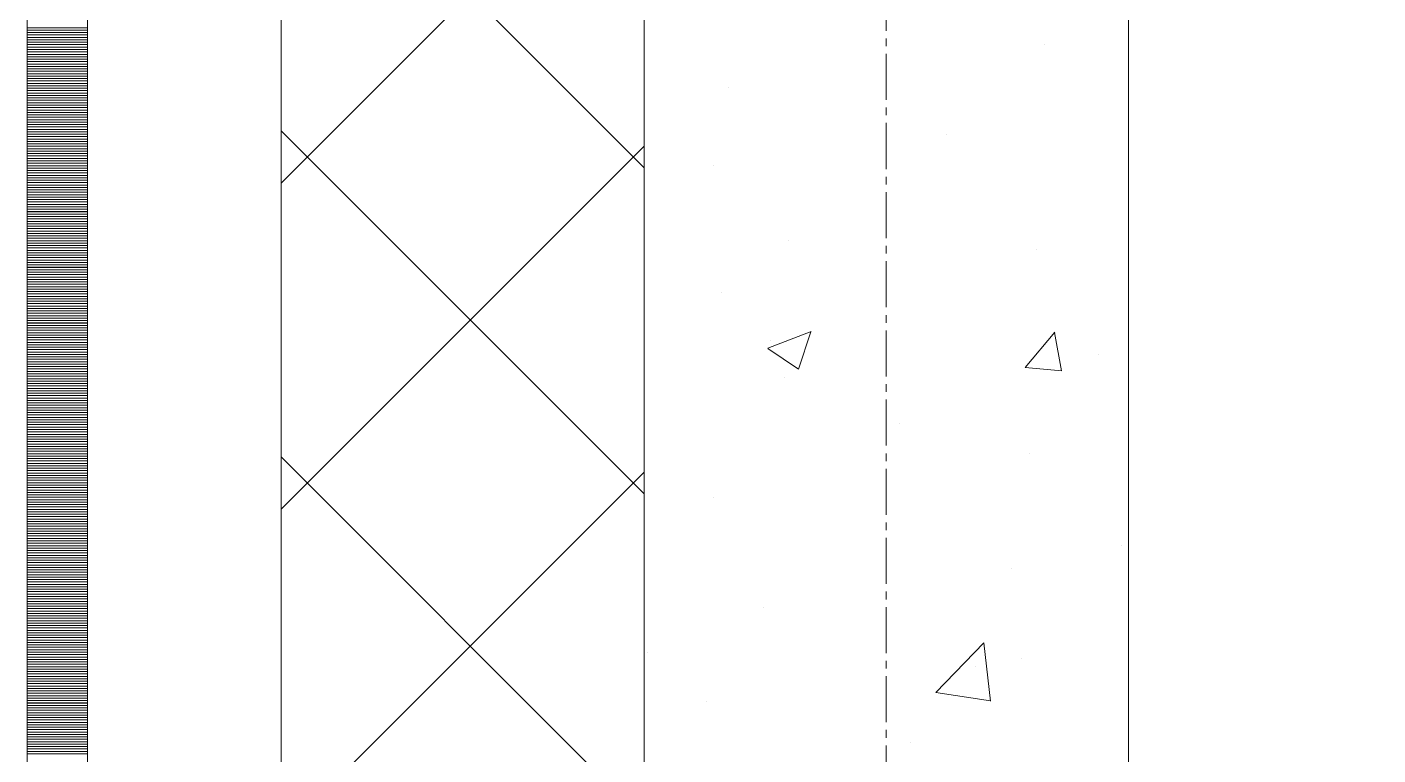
# Model space of a CAD drawing. Header units: millimetres. Extents: x 470010 to 1231400, y -134005 to 421770.
# Drawn here: x 806168 to 806726, y 166180 to 166480 of the extents above; entities that cross this region are included whole.
import ezdxf
from ezdxf.enums import TextEntityAlignment as Align

# ---------------------------------------------------------------- set-up
doc = ezdxf.new("R2010")
doc.units = ezdxf.units.MM
doc.linetypes.add('CENTER2', pattern=[28.575, 19.05, -3.175, 3.175, -3.175])
doc.linetypes.add('DASHED', pattern=[19.05, 12.7, -6.35])
doc.layers.get('Defpoints').update_dxf_attribs({"color": 140})
doc.layers.add('АР_Делит', color=120, linetype='Continuous', lineweight=0, plot=False)
for name, color, linetype, lineweight in [('АР_Стены ПЕНОблок', 52, 'Continuous', 20), ('АР_Тонкая', 254, 'Continuous', 5), ('АР_Утеплитель', 31, 'Continuous', 0), ('АР_Штриховка', 8, 'Continuous', 0)]:
    doc.layers.add(name, color=color, linetype=linetype, lineweight=lineweight)
doc.layers.add('РД_Оси_100', color=7, linetype='Continuous', lineweight=0, true_color=0x525252)
doc.styles.add('style1', font='ARIALN.TTF')

# ---------------------------------------------------------------- blocks, each defined once
blk = doc.blocks.new('СОШ_2200_АР_ОСИ_М100_28.05.24')
at = {"layer": 'АР_Делит', "color": 251, "linetype": 'DASHED', "true_color": 0x636466}
blk.add_lwpolyline([(114955, 135155), (114955, -355), (93595.036, -355), (93595.036, 13855), (94145, 13855), (94145, 68320), (66055, 68320), (66055, 13857.73), (83455, 13857.73), (83455, -355), (45245, -355), (45245, 13145), (44695, 13145), (44695, 26755), (45245, 26755), (45245, 68320), (20455, 68320), (20455, 26755), (27955, 26755), (27955, 13145), (-355, 13145), (-355, 100855)], dxfattribs=at)
at = {"layer": 'РД_Оси_100', "color": 251, "linetype": 'CENTER2', "true_color": 0x636466}
blk.add_line((0, -6155), (0, 139938.679), dxfattribs=at)
blk = doc.blocks.new('A$C9108343f')
at = {"layer": 'АР_Стены ПЕНОблок', "color": 18, "linetype": 'Continuous', "lineweight": 20, "true_color": 0x000000}
for p, q in [((140704.09, 313879.49), (140704.09, 237679.49)), ((140904.09, 237679.49), (140904.09, 313879.49))]:
    blk.add_line(p, q, dxfattribs=at)
at = {"layer": 'АР_Тонкая', "color": 18, "linetype": 'Continuous', "lineweight": 5, "true_color": 0x000000}
for p, q in [((140449.09, 313879.49), (140449.09, 237679.49)), ((140474.09, 313879.49), (140474.09, 237679.49)), ((140474.09, 237679.49), (140474.09, 313879.49)), ((140554.09, 237679.49), (140554.09, 313879.49))]:
    blk.add_line(p, q, dxfattribs=at)
at = {"layer": 'АР_Утеплитель', "color": 18, "linetype": 'Continuous', "lineweight": 0, "true_color": 0x000000}
for p, q in [((140554.09, 313879.49), (140554.09, 237679.49)), ((140704.09, 237679.49), (140704.09, 313879.49))]:
    blk.add_line(p, q, dxfattribs=at)
at = {"layer": 'АР_Штриховка', "color": 18, "linetype": 'Continuous', "lineweight": 0, "true_color": 0x000000}
for p, q in [((140704.09, 266788.33), (140554.09, 266938.33)), ((140554.09, 266782.05), (140704.09, 266932.05)), ((140449.09, 266846.24), (140474.09, 266846.24)), ((140449.09, 266845.24), (140474.09, 266845.24)), ((140449.09, 266844.24), (140474.09, 266844.24)), ((140449.09, 266843.24), (140474.09, 266843.24)), ((140449.09, 266842.24), (140474.09, 266842.24)), ((140449.09, 266841.24), (140474.09, 266841.24)), ((140449.09, 266840.24), (140474.09, 266840.24)), ((140449.09, 266839.24), (140474.09, 266839.24)), ((140449.09, 266838.24), (140474.09, 266838.24)), ((140869.41, 266839.33), (140869.41, 266839.33)), ((140449.09, 266837.24), (140474.09, 266837.24)), ((140449.09, 266836.24), (140474.09, 266836.24)), ((140449.09, 266835.24), (140474.09, 266835.24)), ((140449.09, 266834.24), (140474.09, 266834.24)), ((140449.09, 266833.24), (140474.09, 266833.24)), ((140449.09, 266832.24), (140474.09, 266832.24)), ((140449.09, 266831.24), (140474.09, 266831.24)), ((140449.09, 266830.24), (140474.09, 266830.24)), ((140449.09, 266829.24), (140474.09, 266829.24)), ((140449.09, 266828.24), (140474.09, 266828.24)), ((140449.09, 266827.24), (140474.09, 266827.24)), ((140449.09, 266826.24), (140474.09, 266826.24)), ((140449.09, 266825.24), (140474.09, 266825.24)), ((140449.09, 266824.24), (140474.09, 266824.24)), ((140449.09, 266823.24), (140474.09, 266823.24)), ((140449.09, 266822.24), (140474.09, 266822.24)), ((140449.09, 266821.24), (140474.09, 266821.24)), ((140738.99, 266821.45), (140738.99, 266821.45)), ((140449.09, 266820.24), (140474.09, 266820.24)), ((140449.09, 266819.24), (140474.09, 266819.24)), ((140449.09, 266818.24), (140474.09, 266818.24)), ((140449.09, 266817.24), (140474.09, 266817.24)), ((140449.09, 266816.24), (140474.09, 266816.24)), ((140449.09, 266815.24), (140474.09, 266815.24)), ((140449.09, 266814.24), (140474.09, 266814.24)), ((140449.09, 266813.24), (140474.09, 266813.24)), ((140449.09, 266812.24), (140474.09, 266812.24)), ((140449.09, 266811.24), (140474.09, 266811.24)), ((140449.09, 266810.24), (140474.09, 266810.24)), ((140449.09, 266809.24), (140474.09, 266809.24)), ((140449.09, 266808.24), (140474.09, 266808.24)), ((140449.09, 266807.24), (140474.09, 266807.24)), ((140449.09, 266806.24), (140474.09, 266806.24)), ((140449.09, 266805.24), (140474.09, 266805.24)), ((140449.09, 266804.24), (140474.09, 266804.24)), ((140449.09, 266803.24), (140474.09, 266803.24)), ((140449.09, 266802.24), (140474.09, 266802.24)), ((140449.09, 266801.24), (140474.09, 266801.24)), ((140449.09, 266800.24), (140474.09, 266800.24)), ((140449.09, 266799.24), (140474.09, 266799.24)), ((140704.09, 266653.63), (140554.09, 266803.63)), ((140828.91, 266802.05), (140828.91, 266802.05)), ((140449.09, 266798.24), (140474.09, 266798.24)), ((140449.09, 266797.24), (140474.09, 266797.24)), ((140449.09, 266796.24), (140474.09, 266796.24)), ((140449.09, 266795.24), (140474.09, 266795.24)), ((140449.09, 266794.24), (140474.09, 266794.24)), ((140449.09, 266793.24), (140474.09, 266793.24)), ((140554.09, 266647.34), (140704.09, 266797.34)), ((140449.09, 266792.24), (140474.09, 266792.24)), ((140449.09, 266791.24), (140474.09, 266791.24)), ((140449.09, 266790.24), (140474.09, 266790.24)), ((140449.09, 266789.24), (140474.09, 266789.24)), ((140449.09, 266788.24), (140474.09, 266788.24)), ((140732.71, 266789.38), (140732.71, 266789.38)), ((140449.09, 266787.24), (140474.09, 266787.24)), ((140449.09, 266786.24), (140474.09, 266786.24)), ((140449.09, 266785.24), (140474.09, 266785.24)), ((140449.09, 266784.24), (140474.09, 266784.24)), ((140449.09, 266783.24), (140474.09, 266783.24)), ((140449.09, 266782.24), (140474.09, 266782.24)), ((140449.09, 266781.24), (140474.09, 266781.24)), ((140449.09, 266780.24), (140474.09, 266780.24)), ((140449.09, 266779.24), (140474.09, 266779.24)), ((140449.09, 266778.24), (140474.09, 266778.24)), ((140449.09, 266777.24), (140474.09, 266777.24)), ((140449.09, 266776.24), (140474.09, 266776.24)), ((140449.09, 266775.24), (140474.09, 266775.24)), ((140449.09, 266774.24), (140474.09, 266774.24)), ((140449.09, 266773.24), (140474.09, 266773.24)), ((140449.09, 266772.24), (140474.09, 266772.24)), ((140449.09, 266771.24), (140474.09, 266771.24)), ((140449.09, 266770.24), (140474.09, 266770.24)), ((140449.09, 266769.24), (140474.09, 266769.24)), ((140449.09, 266768.24), (140474.09, 266768.24)), ((140449.09, 266767.24), (140474.09, 266767.24)), ((140449.09, 266766.24), (140474.09, 266766.24)), ((140449.09, 266765.24), (140474.09, 266765.24)), ((140449.09, 266764.24), (140474.09, 266764.24)), ((140449.09, 266763.24), (140474.09, 266763.24)), ((140449.09, 266762.24), (140474.09, 266762.24)), ((140449.09, 266761.24), (140474.09, 266761.24)), ((140449.09, 266760.24), (140474.09, 266760.24)), ((140449.09, 266759.24), (140474.09, 266759.24)), ((140449.09, 266758.24), (140474.09, 266758.24)), ((140449.09, 266757.24), (140474.09, 266757.24)), ((140449.09, 266756.24), (140474.09, 266756.24)), ((140449.09, 266755.24), (140474.09, 266755.24)), ((140449.09, 266754.24), (140474.09, 266754.24)), ((140763.74, 266758.23), (140763.74, 266758.23)), ((140866.32, 266754.78), (140866.32, 266754.78)), ((140449.09, 266753.24), (140474.09, 266753.24)), ((140449.09, 266752.24), (140474.09, 266752.24)), ((140449.09, 266751.24), (140474.09, 266751.24)), ((140449.09, 266750.24), (140474.09, 266750.24)), ((140449.09, 266749.24), (140474.09, 266749.24)), ((140449.09, 266748.24), (140474.09, 266748.24)), ((140449.09, 266747.24), (140474.09, 266747.24)), ((140449.09, 266746.24), (140474.09, 266746.24)), ((140449.09, 266745.24), (140474.09, 266745.24)), ((140449.09, 266744.24), (140474.09, 266744.24)), ((140449.09, 266743.24), (140474.09, 266743.24)), ((140449.09, 266742.24), (140474.09, 266742.24)), ((140449.09, 266741.24), (140474.09, 266741.24)), ((140449.09, 266740.24), (140474.09, 266740.24)), ((140449.09, 266739.24), (140474.09, 266739.24)), ((140449.09, 266738.24), (140474.09, 266738.24)), ((140449.09, 266737.24), (140474.09, 266737.24)), ((140449.09, 266736.24), (140474.09, 266736.24)), ((140449.09, 266735.24), (140474.09, 266735.24)), ((140449.09, 266734.24), (140474.09, 266734.24)), ((140449.09, 266733.24), (140474.09, 266733.24)), ((140449.09, 266732.24), (140474.09, 266732.24)), ((140735.9, 266736.89), (140735.9, 266736.89)), ((140449.09, 266731.24), (140474.09, 266731.24)), ((140449.09, 266730.24), (140474.09, 266730.24)), ((140449.09, 266729.24), (140474.09, 266729.24)), ((140449.09, 266728.24), (140474.09, 266728.24)), ((140449.09, 266727.24), (140474.09, 266727.24)), ((140449.09, 266726.24), (140474.09, 266726.24)), ((140449.09, 266725.24), (140474.09, 266725.24)), ((140449.09, 266724.24), (140474.09, 266724.24)), ((140449.09, 266723.24), (140474.09, 266723.24)), ((140449.09, 266722.24), (140474.09, 266722.24)), ((140449.09, 266721.24), (140474.09, 266721.24)), ((140755.22, 266713.91), (140773, 266720.74)), ((140767.77, 266705.19), (140772.92, 266720.54)), ((140449.09, 266720.24), (140474.09, 266720.24)), ((140449.09, 266719.24), (140474.09, 266719.24)), ((140449.09, 266718.24), (140474.09, 266718.24)), ((140449.09, 266717.24), (140474.09, 266717.24)), ((140449.09, 266716.24), (140474.09, 266716.24)), ((140449.09, 266715.24), (140474.09, 266715.24)), ((140756.08, 266717.03), (140756.08, 266717.03)), ((140861.46, 266705.81), (140873.71, 266720.4)), ((140876.46, 266704.44), (140873.53, 266720.36)), ((140449.09, 266714.24), (140474.09, 266714.24)), ((140449.09, 266713.24), (140474.09, 266713.24)), ((140449.09, 266712.24), (140474.09, 266712.24)), ((140449.09, 266711.24), (140474.09, 266711.24)), ((140449.09, 266710.24), (140474.09, 266710.24)), ((140755.13, 266713.72), (140767.77, 266705.19)), ((140891.67, 266711.3), (140891.67, 266711.3)), ((140449.09, 266709.24), (140474.09, 266709.24)), ((140449.09, 266708.24), (140474.09, 266708.24)), ((140449.09, 266707.24), (140474.09, 266707.24)), ((140449.09, 266706.24), (140474.09, 266706.24)), ((140449.09, 266705.24), (140474.09, 266705.24)), ((140449.09, 266704.24), (140474.09, 266704.24)), ((140861.46, 266705.8), (140876.65, 266704.47)), ((140449.09, 266703.24), (140474.09, 266703.24)), ((140449.09, 266702.24), (140474.09, 266702.24)), ((140449.09, 266701.24), (140474.09, 266701.24)), ((140449.09, 266700.24), (140474.09, 266700.24)), ((140449.09, 266699.24), (140474.09, 266699.24)), ((140449.09, 266698.24), (140474.09, 266698.24)), ((140762.09, 266701.87), (140762.09, 266701.87)), ((140449.09, 266697.24), (140474.09, 266697.24)), ((140449.09, 266696.24), (140474.09, 266696.24)), ((140449.09, 266695.24), (140474.09, 266695.24)), ((140449.09, 266694.24), (140474.09, 266694.24)), ((140449.09, 266693.24), (140474.09, 266693.24)), ((140449.09, 266692.24), (140474.09, 266692.24)), ((140449.09, 266691.24), (140474.09, 266691.24)), ((140449.09, 266690.24), (140474.09, 266690.24)), ((140449.09, 266689.24), (140474.09, 266689.24)), ((140449.09, 266688.24), (140474.09, 266688.24)), ((140449.09, 266687.24), (140474.09, 266687.24)), ((140449.09, 266686.24), (140474.09, 266686.24)), ((140449.09, 266685.24), (140474.09, 266685.24)), ((140449.09, 266684.24), (140474.09, 266684.24)), ((140449.09, 266683.24), (140474.09, 266683.24)), ((140449.09, 266682.24), (140474.09, 266682.24)), ((140809.64, 266682.91), (140809.64, 266682.91)), ((140449.09, 266681.24), (140474.09, 266681.24)), ((140449.09, 266680.24), (140474.09, 266680.24)), ((140449.09, 266679.24), (140474.09, 266679.24)), ((140449.09, 266678.24), (140474.09, 266678.24)), ((140449.09, 266677.24), (140474.09, 266677.24)), ((140449.09, 266676.24), (140474.09, 266676.24)), ((140449.09, 266675.24), (140474.09, 266675.24)), ((140449.09, 266674.24), (140474.09, 266674.24)), ((140449.09, 266673.24), (140474.09, 266673.24)), ((140449.09, 266672.24), (140474.09, 266672.24)), ((140449.09, 266671.24), (140474.09, 266671.24)), ((140449.09, 266670.24), (140474.09, 266670.24)), ((140863.23, 266670.22), (140863.23, 266670.22)), ((140449.09, 266669.24), (140474.09, 266669.24)), ((140449.09, 266668.24), (140474.09, 266668.24)), ((140449.09, 266667.24), (140474.09, 266667.24)), ((140449.09, 266666.24), (140474.09, 266666.24)), ((140449.09, 266665.24), (140474.09, 266665.24)), ((140704.09, 266518.93), (140554.09, 266668.93)), ((140449.09, 266664.24), (140474.09, 266664.24)), ((140449.09, 266663.24), (140474.09, 266663.24)), ((140449.09, 266662.24), (140474.09, 266662.24)), ((140449.09, 266661.24), (140474.09, 266661.24)), ((140449.09, 266660.24), (140474.09, 266660.24)), ((140449.09, 266659.24), (140474.09, 266659.24)), ((140554.09, 266512.64), (140704.09, 266662.64)), ((140449.09, 266658.24), (140474.09, 266658.24)), ((140449.09, 266657.24), (140474.09, 266657.24)), ((140449.09, 266656.24), (140474.09, 266656.24)), ((140449.09, 266655.24), (140474.09, 266655.24)), ((140449.09, 266654.24), (140474.09, 266654.24)), ((140449.09, 266653.24), (140474.09, 266653.24)), ((140449.09, 266652.24), (140474.09, 266652.24)), ((140449.09, 266651.24), (140474.09, 266651.24)), ((140449.09, 266650.24), (140474.09, 266650.24)), ((140449.09, 266649.24), (140474.09, 266649.24)), ((140449.09, 266648.24), (140474.09, 266648.24)), ((140732.81, 266652.34), (140732.81, 266652.34)), ((140449.09, 266647.24), (140474.09, 266647.24)), ((140449.09, 266646.24), (140474.09, 266646.24)), ((140449.09, 266645.24), (140474.09, 266645.24)), ((140449.09, 266644.24), (140474.09, 266644.24)), ((140449.09, 266643.24), (140474.09, 266643.24)), ((140449.09, 266642.24), (140474.09, 266642.24)), ((140449.09, 266641.24), (140474.09, 266641.24)), ((140449.09, 266640.24), (140474.09, 266640.24)), ((140449.09, 266639.24), (140474.09, 266639.24)), ((140449.09, 266638.24), (140474.09, 266638.24)), ((140449.09, 266637.24), (140474.09, 266637.24)), ((140449.09, 266636.24), (140474.09, 266636.24)), ((140449.09, 266635.24), (140474.09, 266635.24)), ((140449.09, 266634.24), (140474.09, 266634.24)), ((140449.09, 266633.24), (140474.09, 266633.24)), ((140449.09, 266632.24), (140474.09, 266632.24)), ((140449.09, 266631.24), (140474.09, 266631.24)), ((140901.38, 266632.11), (140901.38, 266632.11)), ((140449.09, 266630.24), (140474.09, 266630.24)), ((140449.09, 266629.24), (140474.09, 266629.24)), ((140449.09, 266628.24), (140474.09, 266628.24)), ((140449.09, 266627.24), (140474.09, 266627.24)), ((140449.09, 266626.24), (140474.09, 266626.24)), ((140449.09, 266625.24), (140474.09, 266625.24)), ((140449.09, 266624.24), (140474.09, 266624.24)), ((140449.09, 266623.24), (140474.09, 266623.24)), ((140449.09, 266622.24), (140474.09, 266622.24)), ((140449.09, 266621.24), (140474.09, 266621.24)), ((140449.09, 266620.24), (140474.09, 266620.24)), ((140855.68, 266622.81), (140855.68, 266622.81)), ((140449.09, 266619.24), (140474.09, 266619.24)), ((140449.09, 266618.24), (140474.09, 266618.24)), ((140449.09, 266617.24), (140474.09, 266617.24)), ((140449.09, 266616.24), (140474.09, 266616.24)), ((140449.09, 266615.24), (140474.09, 266615.24)), ((140449.09, 266614.24), (140474.09, 266614.24)), ((140449.09, 266613.24), (140474.09, 266613.24)), ((140449.09, 266612.24), (140474.09, 266612.24)), ((140449.09, 266611.24), (140474.09, 266611.24)), ((140449.09, 266610.24), (140474.09, 266610.24)), ((140449.09, 266609.24), (140474.09, 266609.24)), ((140449.09, 266608.24), (140474.09, 266608.24)), ((140449.09, 266607.24), (140474.09, 266607.24)), ((140449.09, 266606.24), (140474.09, 266606.24)), ((140449.09, 266605.24), (140474.09, 266605.24)), ((140449.09, 266604.24), (140474.09, 266604.24)), ((140449.09, 266603.24), (140474.09, 266603.24)), ((140753.25, 266606.68), (140753.25, 266606.68)), ((140449.09, 266602.24), (140474.09, 266602.24)), ((140449.09, 266601.24), (140474.09, 266601.24)), ((140449.09, 266600.24), (140474.09, 266600.24)), ((140449.09, 266599.24), (140474.09, 266599.24)), ((140449.09, 266598.24), (140474.09, 266598.24)), ((140449.09, 266597.24), (140474.09, 266597.24)), ((140449.09, 266596.24), (140474.09, 266596.24)), ((140449.09, 266595.24), (140474.09, 266595.24)), ((140449.09, 266594.24), (140474.09, 266594.24)), ((140449.09, 266593.24), (140474.09, 266593.24)), ((140449.09, 266592.24), (140474.09, 266592.24)), ((140824.58, 266571.53), (140844.36, 266592.15)), ((140847.14, 266568.02), (140844.33, 266592.15)), ((140449.09, 266591.24), (140474.09, 266591.24)), ((140449.09, 266590.24), (140474.09, 266590.24)), ((140449.09, 266589.24), (140474.09, 266589.24)), ((140449.09, 266588.24), (140474.09, 266588.24)), ((140449.09, 266587.24), (140474.09, 266587.24)), ((140705.55, 266587.92), (140705.55, 266587.92)), ((140449.09, 266586.24), (140474.09, 266586.24)), ((140449.09, 266585.24), (140474.09, 266585.24)), ((140449.09, 266584.24), (140474.09, 266584.24)), ((140449.09, 266583.24), (140474.09, 266583.24)), ((140449.09, 266582.24), (140474.09, 266582.24)), ((140449.09, 266581.24), (140474.09, 266581.24)), ((140841.14, 266582.19), (140841.14, 266582.19)), ((140860.14, 266585.67), (140860.14, 266585.67)), ((140449.09, 266580.24), (140474.09, 266580.24)), ((140449.09, 266579.24), (140474.09, 266579.24)), ((140449.09, 266578.24), (140474.09, 266578.24)), ((140449.09, 266577.24), (140474.09, 266577.24)), ((140449.09, 266576.24), (140474.09, 266576.24)), ((140449.09, 266575.24), (140474.09, 266575.24)), ((140449.09, 266574.24), (140474.09, 266574.24)), ((140449.09, 266573.24), (140474.09, 266573.24)), ((140449.09, 266572.24), (140474.09, 266572.24)), ((140449.09, 266571.24), (140474.09, 266571.24)), ((140449.09, 266570.24), (140474.09, 266570.24)), ((140824.55, 266571.57), (140847.14, 266568.07)), ((140449.09, 266569.24), (140474.09, 266569.24)), ((140449.09, 266568.24), (140474.09, 266568.24)), ((140449.09, 266567.24), (140474.09, 266567.24)), ((140449.09, 266566.24), (140474.09, 266566.24)), ((140449.09, 266565.24), (140474.09, 266565.24)), ((140449.09, 266564.24), (140474.09, 266564.24)), ((140729.73, 266567.78), (140729.73, 266567.78)), ((140449.09, 266563.24), (140474.09, 266563.24)), ((140449.09, 266562.24), (140474.09, 266562.24)), ((140449.09, 266561.24), (140474.09, 266561.24)), ((140449.09, 266560.24), (140474.09, 266560.24)), ((140449.09, 266559.24), (140474.09, 266559.24)), ((140449.09, 266558.24), (140474.09, 266558.24)), ((140449.09, 266557.24), (140474.09, 266557.24)), ((140449.09, 266556.24), (140474.09, 266556.24)), ((140449.09, 266555.24), (140474.09, 266555.24)), ((140449.09, 266554.24), (140474.09, 266554.24)), ((140449.09, 266553.24), (140474.09, 266553.24)), ((140449.09, 266552.24), (140474.09, 266552.24)), ((140449.09, 266551.24), (140474.09, 266551.24)), ((140449.09, 266550.24), (140474.09, 266550.24)), ((140449.09, 266549.24), (140474.09, 266549.24)), ((140449.09, 266548.24), (140474.09, 266548.24)), ((140814.11, 266550.91), (140814.11, 266550.91)), ((140449.09, 266547.24), (140474.09, 266547.24)), ((140449.09, 266546.24), (140474.09, 266546.24))]:
    blk.add_line(p, q, dxfattribs=at)
at = {"layer": 'РД_Оси_100'}
blk.add_blockref('СОШ_2200_АР_ОСИ_М100_28.05.24', (140804.09, 223079.49), dxfattribs=at)
at = {"layer": 'Defpoints', "color": 18, "true_color": 0x000000, "style": 'style1'}
for p in [(143949.34, 316089.12), (143974.98, 281639.5), (143890.4, 273244.71), (143839.99, 264276.81), (143967.75, 254892.38), (12251.96, 104178.14), (12382.58, 96023.14)]:
    blk.add_attdef('АР-ПОМЕЩЕНИЕ:НАИМЕНОВАНИЕ', text='', height=100, dxfattribs=at).set_placement(p, align=Align.MIDDLE)
at = {"layer": 'Defpoints', "color": 18, "true_color": 0x000000, "style": 'style1', "flags": 8}
for p in [(143951.3, 279099.09), (143848.34, 269251.11), (143875.33, 260094.25), (144049.74, 250824.7), (163419.28, 238153.36), (155897.46, 237965.97), (183037.2, 237965.97), (143342.94, 237876.19)]:
    blk.add_attdef('АР-ПОМЕЩЕНИЕ:НАИМЕНОВАНИЕ', text='', height=100, dxfattribs=at).set_placement(p, align=Align.MIDDLE)

msp = doc.modelspace()

# ---------------------------------------------------------------- linework, layer by layer
at = {"layer": 'АР_Стены ПЕНОблок', "color": 18, "linetype": 'Continuous', "lineweight": 20, "true_color": 0x000000}
for p, q in [((806422.706, 213513.251), (806422.706, 137313.251)), ((806622.706, 137313.251), (806622.706, 213513.251))]:
    msp.add_line(p, q, dxfattribs=at)
at = {"layer": 'АР_Тонкая', "color": 18, "linetype": 'Continuous', "lineweight": 5, "true_color": 0x000000}
for p, q in [((806167.706, 213513.251), (806167.706, 137313.251)), ((806192.706, 213513.251), (806192.706, 137313.251)), ((806192.706, 137313.251), (806192.706, 213513.251)), ((806272.706, 137313.251), (806272.706, 213513.251))]:
    msp.add_line(p, q, dxfattribs=at)
at = {"layer": 'АР_Утеплитель', "color": 18, "linetype": 'Continuous', "lineweight": 0, "true_color": 0x000000}
for p, q in [((806272.706, 213513.251), (806272.706, 137313.251)), ((806422.706, 137313.251), (806422.706, 213513.251))]:
    msp.add_line(p, q, dxfattribs=at)
at = {"layer": 'АР_Штриховка', "color": 18, "linetype": 'Continuous', "lineweight": 0, "true_color": 0x000000}
for p, q in [((806422.706, 166422.092), (806272.706, 166572.092)), ((806272.706, 166415.805), (806422.706, 166565.805)), ((806167.706, 166480), (806192.706, 166480)), ((806167.706, 166479), (806192.706, 166479)), ((806167.706, 166478), (806192.706, 166478)), ((806167.706, 166477), (806192.706, 166477)), ((806167.706, 166476), (806192.706, 166476)), ((806167.706, 166475), (806192.706, 166475)), ((806167.706, 166474), (806192.706, 166474)), ((806167.706, 166473), (806192.706, 166473)), ((806167.706, 166472), (806192.706, 166472)), ((806167.706, 166471), (806192.706, 166471)), ((806167.706, 166470), (806192.706, 166470)), ((806167.706, 166469), (806192.706, 166469)), ((806167.706, 166468), (806192.706, 166468)), ((806167.706, 166467), (806192.706, 166467)), ((806167.706, 166466), (806192.706, 166466)), ((806167.706, 166465), (806192.706, 166465)), ((806167.706, 166464), (806192.706, 166464)), ((806167.706, 166463), (806192.706, 166463)), ((806167.706, 166462), (806192.706, 166462)), ((806167.706, 166461), (806192.706, 166461)), ((806167.706, 166460), (806192.706, 166460)), ((806167.706, 166459), (806192.706, 166459)), ((806167.706, 166458), (806192.706, 166458)), ((806167.706, 166457), (806192.706, 166457)), ((806167.706, 166456), (806192.706, 166456)), ((806167.706, 166455), (806192.706, 166455)), ((806167.706, 166454), (806192.706, 166454)), ((806167.706, 166453), (806192.706, 166453)), ((806167.706, 166452), (806192.706, 166452)), ((806167.706, 166451), (806192.706, 166451)), ((806167.706, 166450), (806192.706, 166450)), ((806167.706, 166449), (806192.706, 166449)), ((806167.706, 166448), (806192.706, 166448)), ((806167.706, 166447), (806192.706, 166447)), ((806167.706, 166446), (806192.706, 166446)), ((806167.706, 166445), (806192.706, 166445)), ((806167.706, 166444), (806192.706, 166444)), ((806167.706, 166443), (806192.706, 166443)), ((806167.706, 166442), (806192.706, 166442)), ((806167.706, 166441), (806192.706, 166441)), ((806167.706, 166440), (806192.706, 166440)), ((806167.706, 166439), (806192.706, 166439)), ((806167.706, 166438), (806192.706, 166438)), ((806167.706, 166437), (806192.706, 166437)), ((806167.706, 166436), (806192.706, 166436)), ((806422.706, 166287.388), (806272.706, 166437.388)), ((806167.706, 166435), (806192.706, 166435)), ((806167.706, 166434), (806192.706, 166434)), ((806167.706, 166433), (806192.706, 166433)), ((806167.706, 166432), (806192.706, 166432)), ((806167.706, 166431), (806192.706, 166431)), ((806167.706, 166430), (806192.706, 166430)), ((806272.706, 166281.101), (806422.706, 166431.101)), ((806167.706, 166429), (806192.706, 166429)), ((806167.706, 166428), (806192.706, 166428)), ((806167.706, 166427), (806192.706, 166427)), ((806167.706, 166426), (806192.706, 166426)), ((806167.706, 166425), (806192.706, 166425)), ((806167.706, 166424), (806192.706, 166424)), ((806167.706, 166423), (806192.706, 166423)), ((806167.706, 166422), (806192.706, 166422)), ((806167.706, 166421), (806192.706, 166421)), ((806167.706, 166420), (806192.706, 166420)), ((806167.706, 166419), (806192.706, 166419)), ((806167.706, 166418), (806192.706, 166418)), ((806167.706, 166417), (806192.706, 166417)), ((806167.706, 166416), (806192.706, 166416)), ((806167.706, 166415), (806192.706, 166415)), ((806167.706, 166414), (806192.706, 166414)), ((806167.706, 166413), (806192.706, 166413)), ((806167.706, 166412), (806192.706, 166412)), ((806167.706, 166411), (806192.706, 166411)), ((806167.706, 166410), (806192.706, 166410)), ((806167.706, 166409), (806192.706, 166409)), ((806167.706, 166408), (806192.706, 166408)), ((806167.706, 166407), (806192.706, 166407)), ((806167.706, 166406), (806192.706, 166406)), ((806167.706, 166405), (806192.706, 166405)), ((806167.706, 166404), (806192.706, 166404)), ((806167.706, 166403), (806192.706, 166403)), ((806167.706, 166402), (806192.706, 166402)), ((806167.706, 166401), (806192.706, 166401)), ((806167.706, 166400), (806192.706, 166400)), ((806167.706, 166399), (806192.706, 166399)), ((806167.706, 166398), (806192.706, 166398)), ((806167.706, 166397), (806192.706, 166397)), ((806167.706, 166396), (806192.706, 166396)), ((806167.706, 166395), (806192.706, 166395)), ((806167.706, 166394), (806192.706, 166394)), ((806167.706, 166393), (806192.706, 166393)), ((806167.706, 166392), (806192.706, 166392)), ((806167.706, 166391), (806192.706, 166391)), ((806167.706, 166390), (806192.706, 166390)), ((806167.706, 166389), (806192.706, 166389)), ((806167.706, 166388), (806192.706, 166388)), ((806167.706, 166387), (806192.706, 166387)), ((806167.706, 166386), (806192.706, 166386)), ((806167.706, 166385), (806192.706, 166385)), ((806167.706, 166384), (806192.706, 166384)), ((806167.706, 166383), (806192.706, 166383)), ((806167.706, 166382), (806192.706, 166382)), ((806167.706, 166381), (806192.706, 166381)), ((806167.706, 166380), (806192.706, 166380)), ((806167.706, 166379), (806192.706, 166379)), ((806167.706, 166378), (806192.706, 166378)), ((806167.706, 166377), (806192.706, 166377)), ((806167.706, 166376), (806192.706, 166376)), ((806167.706, 166375), (806192.706, 166375)), ((806167.706, 166374), (806192.706, 166374)), ((806167.706, 166373), (806192.706, 166373)), ((806167.706, 166372), (806192.706, 166372)), ((806167.706, 166371), (806192.706, 166371)), ((806167.706, 166370), (806192.706, 166370)), ((806167.706, 166369), (806192.706, 166369)), ((806167.706, 166368), (806192.706, 166368)), ((806167.706, 166367), (806192.706, 166367)), ((806167.706, 166366), (806192.706, 166366)), ((806167.706, 166365), (806192.706, 166365)), ((806167.706, 166364), (806192.706, 166364)), ((806167.706, 166363), (806192.706, 166363)), ((806167.706, 166362), (806192.706, 166362)), ((806167.706, 166361), (806192.706, 166361)), ((806167.706, 166360), (806192.706, 166360)), ((806167.706, 166359), (806192.706, 166359)), ((806167.706, 166358), (806192.706, 166358)), ((806167.706, 166357), (806192.706, 166357)), ((806167.706, 166356), (806192.706, 166356)), ((806167.706, 166355), (806192.706, 166355)), ((806167.706, 166354), (806192.706, 166354)), ((806167.706, 166353), (806192.706, 166353)), ((806167.706, 166352), (806192.706, 166352)), ((806473.832, 166347.67), (806491.617, 166354.497)), ((806486.386, 166338.95), (806491.536, 166354.299)), ((806580.077, 166339.567), (806592.322, 166354.16)), ((806595.075, 166338.195), (806592.138, 166354.116)), ((806167.706, 166351), (806192.706, 166351)), ((806167.706, 166350), (806192.706, 166350)), ((806167.706, 166349), (806192.706, 166349)), ((806167.706, 166348), (806192.706, 166348)), ((806167.706, 166347), (806192.706, 166347)), ((806167.706, 166346), (806192.706, 166346)), ((806473.744, 166347.474), (806486.378, 166338.952)), ((806167.706, 166345), (806192.706, 166345)), ((806167.706, 166344), (806192.706, 166344)), ((806167.706, 166343), (806192.706, 166343)), ((806167.706, 166342), (806192.706, 166342)), ((806167.706, 166341), (806192.706, 166341)), ((806167.706, 166340), (806192.706, 166340)), ((806167.706, 166339), (806192.706, 166339)), ((806167.706, 166338), (806192.706, 166338)), ((806167.706, 166337), (806192.706, 166337)), ((806167.706, 166336), (806192.706, 166336)), ((806167.706, 166335), (806192.706, 166335)), ((806580.076, 166339.557), (806595.258, 166338.229)), ((806167.706, 166334), (806192.706, 166334)), ((806167.706, 166333), (806192.706, 166333)), ((806167.706, 166332), (806192.706, 166332)), ((806167.706, 166331), (806192.706, 166331)), ((806167.706, 166330), (806192.706, 166330)), ((806167.706, 166329), (806192.706, 166329)), ((806167.706, 166328), (806192.706, 166328)), ((806167.706, 166327), (806192.706, 166327)), ((806167.706, 166326), (806192.706, 166326)), ((806167.706, 166325), (806192.706, 166325)), ((806167.706, 166324), (806192.706, 166324)), ((806167.706, 166323), (806192.706, 166323)), ((806167.706, 166322), (806192.706, 166322)), ((806167.706, 166321), (806192.706, 166321)), ((806167.706, 166320), (806192.706, 166320)), ((806167.706, 166319), (806192.706, 166319)), ((806167.706, 166318), (806192.706, 166318)), ((806167.706, 166317), (806192.706, 166317)), ((806167.706, 166316), (806192.706, 166316)), ((806167.706, 166315), (806192.706, 166315)), ((806167.706, 166314), (806192.706, 166314)), ((806167.706, 166313), (806192.706, 166313)), ((806167.706, 166312), (806192.706, 166312)), ((806167.706, 166311), (806192.706, 166311)), ((806167.706, 166310), (806192.706, 166310)), ((806167.706, 166309), (806192.706, 166309)), ((806167.706, 166308), (806192.706, 166308)), ((806167.706, 166307), (806192.706, 166307)), ((806167.706, 166306), (806192.706, 166306)), ((806167.706, 166305), (806192.706, 166305)), ((806167.706, 166304), (806192.706, 166304)), ((806167.706, 166303), (806192.706, 166303)), ((806167.706, 166302), (806192.706, 166302)), ((806422.706, 166152.684), (806272.706, 166302.684)), ((806167.706, 166301), (806192.706, 166301)), ((806167.706, 166300), (806192.706, 166300)), ((806167.706, 166299), (806192.706, 166299)), ((806167.706, 166298), (806192.706, 166298)), ((806167.706, 166297), (806192.706, 166297)), ((806167.706, 166296), (806192.706, 166296)), ((806272.706, 166146.397), (806422.706, 166296.397)), ((806167.706, 166295), (806192.706, 166295)), ((806167.706, 166294), (806192.706, 166294)), ((806167.706, 166293), (806192.706, 166293)), ((806167.706, 166292), (806192.706, 166292)), ((806167.706, 166291), (806192.706, 166291)), ((806167.706, 166290), (806192.706, 166290)), ((806167.706, 166289), (806192.706, 166289)), ((806167.706, 166288), (806192.706, 166288)), ((806167.706, 166287), (806192.706, 166287)), ((806167.706, 166286), (806192.706, 166286)), ((806167.706, 166285), (806192.706, 166285)), ((806167.706, 166284), (806192.706, 166284)), ((806167.706, 166283), (806192.706, 166283)), ((806167.706, 166282), (806192.706, 166282)), ((806167.706, 166281), (806192.706, 166281)), ((806167.706, 166280), (806192.706, 166280)), ((806167.706, 166279), (806192.706, 166279)), ((806167.706, 166278), (806192.706, 166278)), ((806167.706, 166277), (806192.706, 166277)), ((806167.706, 166276), (806192.706, 166276)), ((806167.706, 166275), (806192.706, 166275)), ((806167.706, 166274), (806192.706, 166274)), ((806167.706, 166273), (806192.706, 166273)), ((806167.706, 166272), (806192.706, 166272)), ((806167.706, 166271), (806192.706, 166271)), ((806167.706, 166270), (806192.706, 166270)), ((806167.706, 166269), (806192.706, 166269)), ((806167.706, 166268), (806192.706, 166268)), ((806167.706, 166267), (806192.706, 166267)), ((806167.706, 166266), (806192.706, 166266)), ((806167.706, 166265), (806192.706, 166265)), ((806167.706, 166264), (806192.706, 166264)), ((806167.706, 166263), (806192.706, 166263)), ((806167.706, 166262), (806192.706, 166262)), ((806167.706, 166261), (806192.706, 166261)), ((806167.706, 166260), (806192.706, 166260)), ((806167.706, 166259), (806192.706, 166259)), ((806167.706, 166258), (806192.706, 166258)), ((806167.706, 166257), (806192.706, 166257)), ((806167.706, 166256), (806192.706, 166256)), ((806167.706, 166255), (806192.706, 166255)), ((806167.706, 166254), (806192.706, 166254)), ((806167.706, 166253), (806192.706, 166253)), ((806167.706, 166252), (806192.706, 166252)), ((806167.706, 166251), (806192.706, 166251)), ((806167.706, 166250), (806192.706, 166250)), ((806167.706, 166249), (806192.706, 166249)), ((806167.706, 166248), (806192.706, 166248)), ((806167.706, 166247), (806192.706, 166247)), ((806167.706, 166246), (806192.706, 166246)), ((806167.706, 166245), (806192.706, 166245)), ((806167.706, 166244), (806192.706, 166244)), ((806167.706, 166243), (806192.706, 166243)), ((806167.706, 166242), (806192.706, 166242)), ((806167.706, 166241), (806192.706, 166241)), ((806167.706, 166240), (806192.706, 166240)), ((806167.706, 166239), (806192.706, 166239)), ((806167.706, 166238), (806192.706, 166238)), ((806167.706, 166237), (806192.706, 166237)), ((806167.706, 166236), (806192.706, 166236)), ((806167.706, 166235), (806192.706, 166235)), ((806167.706, 166234), (806192.706, 166234)), ((806167.706, 166233), (806192.706, 166233)), ((806167.706, 166232), (806192.706, 166232)), ((806167.706, 166231), (806192.706, 166231)), ((806167.706, 166230), (806192.706, 166230)), ((806167.706, 166229), (806192.706, 166229)), ((806167.706, 166228), (806192.706, 166228)), ((806167.706, 166227), (806192.706, 166227)), ((806167.706, 166226), (806192.706, 166226)), ((806167.706, 166225), (806192.706, 166225)), ((806167.706, 166224), (806192.706, 166224)), ((806543.188, 166205.287), (806562.972, 166225.906)), ((806565.749, 166201.781), (806562.943, 166225.903)), ((806167.706, 166223), (806192.706, 166223)), ((806167.706, 166222), (806192.706, 166222)), ((806167.706, 166221), (806192.706, 166221)), ((806167.706, 166220), (806192.706, 166220)), ((806167.706, 166219), (806192.706, 166219)), ((806167.706, 166218), (806192.706, 166218)), ((806167.706, 166217), (806192.706, 166217)), ((806167.706, 166216), (806192.706, 166216)), ((806167.706, 166215), (806192.706, 166215)), ((806167.706, 166214), (806192.706, 166214)), ((806167.706, 166213), (806192.706, 166213)), ((806167.706, 166212), (806192.706, 166212)), ((806167.706, 166211), (806192.706, 166211)), ((806167.706, 166210), (806192.706, 166210)), ((806167.706, 166209), (806192.706, 166209)), ((806167.706, 166208), (806192.706, 166208)), ((806167.706, 166207), (806192.706, 166207)), ((806167.706, 166206), (806192.706, 166206)), ((806167.706, 166205), (806192.706, 166205)), ((806167.706, 166204), (806192.706, 166204)), ((806167.706, 166203), (806192.706, 166203)), ((806167.706, 166202), (806192.706, 166202)), ((806167.706, 166201), (806192.706, 166201)), ((806543.167, 166205.333), (806565.757, 166201.829)), ((806167.706, 166200), (806192.706, 166200)), ((806167.706, 166199), (806192.706, 166199)), ((806167.706, 166198), (806192.706, 166198)), ((806167.706, 166197), (806192.706, 166197)), ((806167.706, 166196), (806192.706, 166196)), ((806167.706, 166195), (806192.706, 166195)), ((806167.706, 166194), (806192.706, 166194)), ((806167.706, 166193), (806192.706, 166193)), ((806167.706, 166192), (806192.706, 166192)), ((806167.706, 166191), (806192.706, 166191)), ((806167.706, 166190), (806192.706, 166190)), ((806167.706, 166189), (806192.706, 166189)), ((806167.706, 166188), (806192.706, 166188)), ((806167.706, 166187), (806192.706, 166187)), ((806167.706, 166186), (806192.706, 166186)), ((806167.706, 166185), (806192.706, 166185)), ((806167.706, 166184), (806192.706, 166184)), ((806167.706, 166183), (806192.706, 166183)), ((806167.706, 166182), (806192.706, 166182)), ((806167.706, 166181), (806192.706, 166181)), ((806167.706, 166180), (806192.706, 166180))]:
    msp.add_line(p, q, dxfattribs=at)

# ---------------------------------------------------------------- block references
msp.add_blockref('A$C9108343f', (665718.612, -100366.242))
at = {"layer": 'РД_Оси_100'}
msp.add_blockref('СОШ_2200_АР_ОСИ_М100_28.05.24', (806522.706, 122713.251), dxfattribs=at)

doc.saveas('drawing.dxf')
